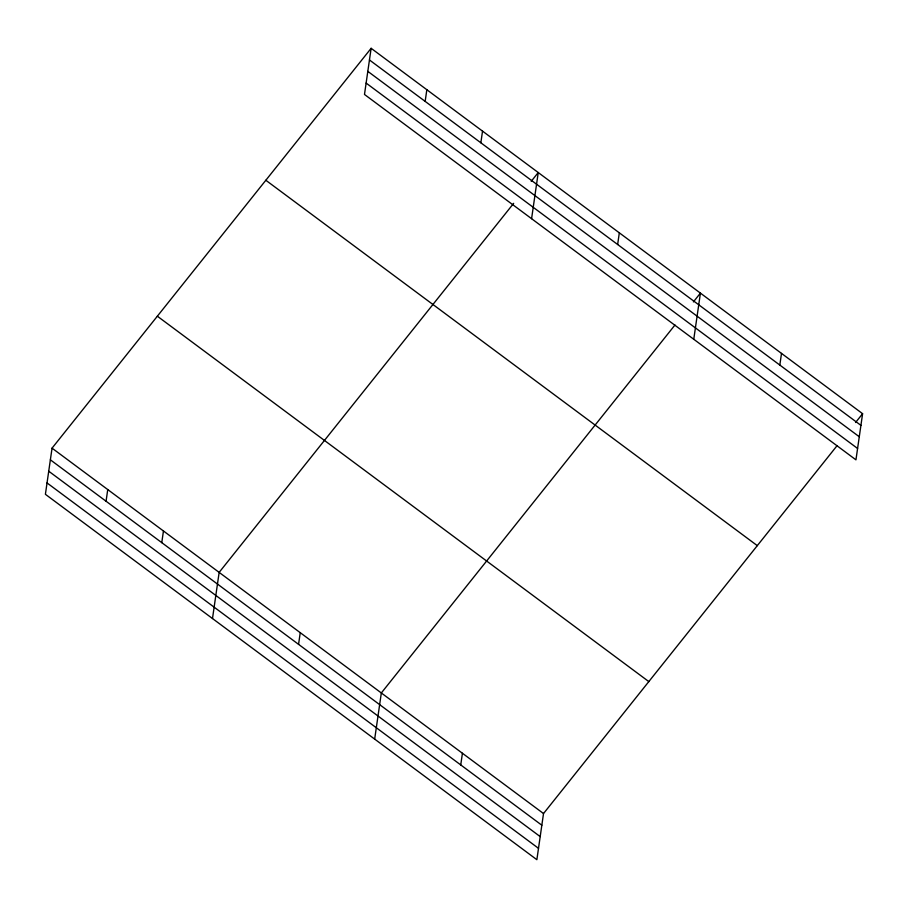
<?xml version="1.0" encoding="UTF-8"?>
<svg xmlns="http://www.w3.org/2000/svg" width="908" height="908" viewBox="0 0 908 908"><rect width="100%" height="100%" fill="white"/><g stroke="black" fill="none" stroke-linecap="round" stroke-linejoin="round"><path stroke-width="1.36" d="M371.134 48.306L364.483 94.455L855.949 459.845L862.6 413.696L371.134 48.306L52.051 448.155L45.4 494.304L536.866 859.694L543.517 813.545L837.153 445.578M106.066 501.239L107.746 489.56M161.772 542.644L163.451 530.976M212.495 618.541L219.146 572.392L513.667 203.324M298.562 644.351L300.242 632.672M425.16 101.39L426.839 89.71M374.675 739.112L381.326 692.963L674.973 325.007M480.854 142.794L482.534 131.127M531.589 218.692L538.24 172.543L531.214 181.339M460.742 764.922L462.422 753.254M617.644 244.502L619.324 232.823M693.769 339.263L700.42 293.114L693.394 301.91M779.824 365.073L781.504 353.405M855.586 422.492L862.6 413.696M369.454 59.973L860.92 425.364M367.819 71.357L859.274 436.748M366.128 83.082L857.595 448.473M265.84 180.261L757.306 545.64M157.345 316.2L648.811 681.59M52.051 448.155L543.517 813.545M50.371 459.823L541.826 825.213M48.726 471.207L540.192 836.597M47.034 482.931L538.501 848.322"/></g></svg>
